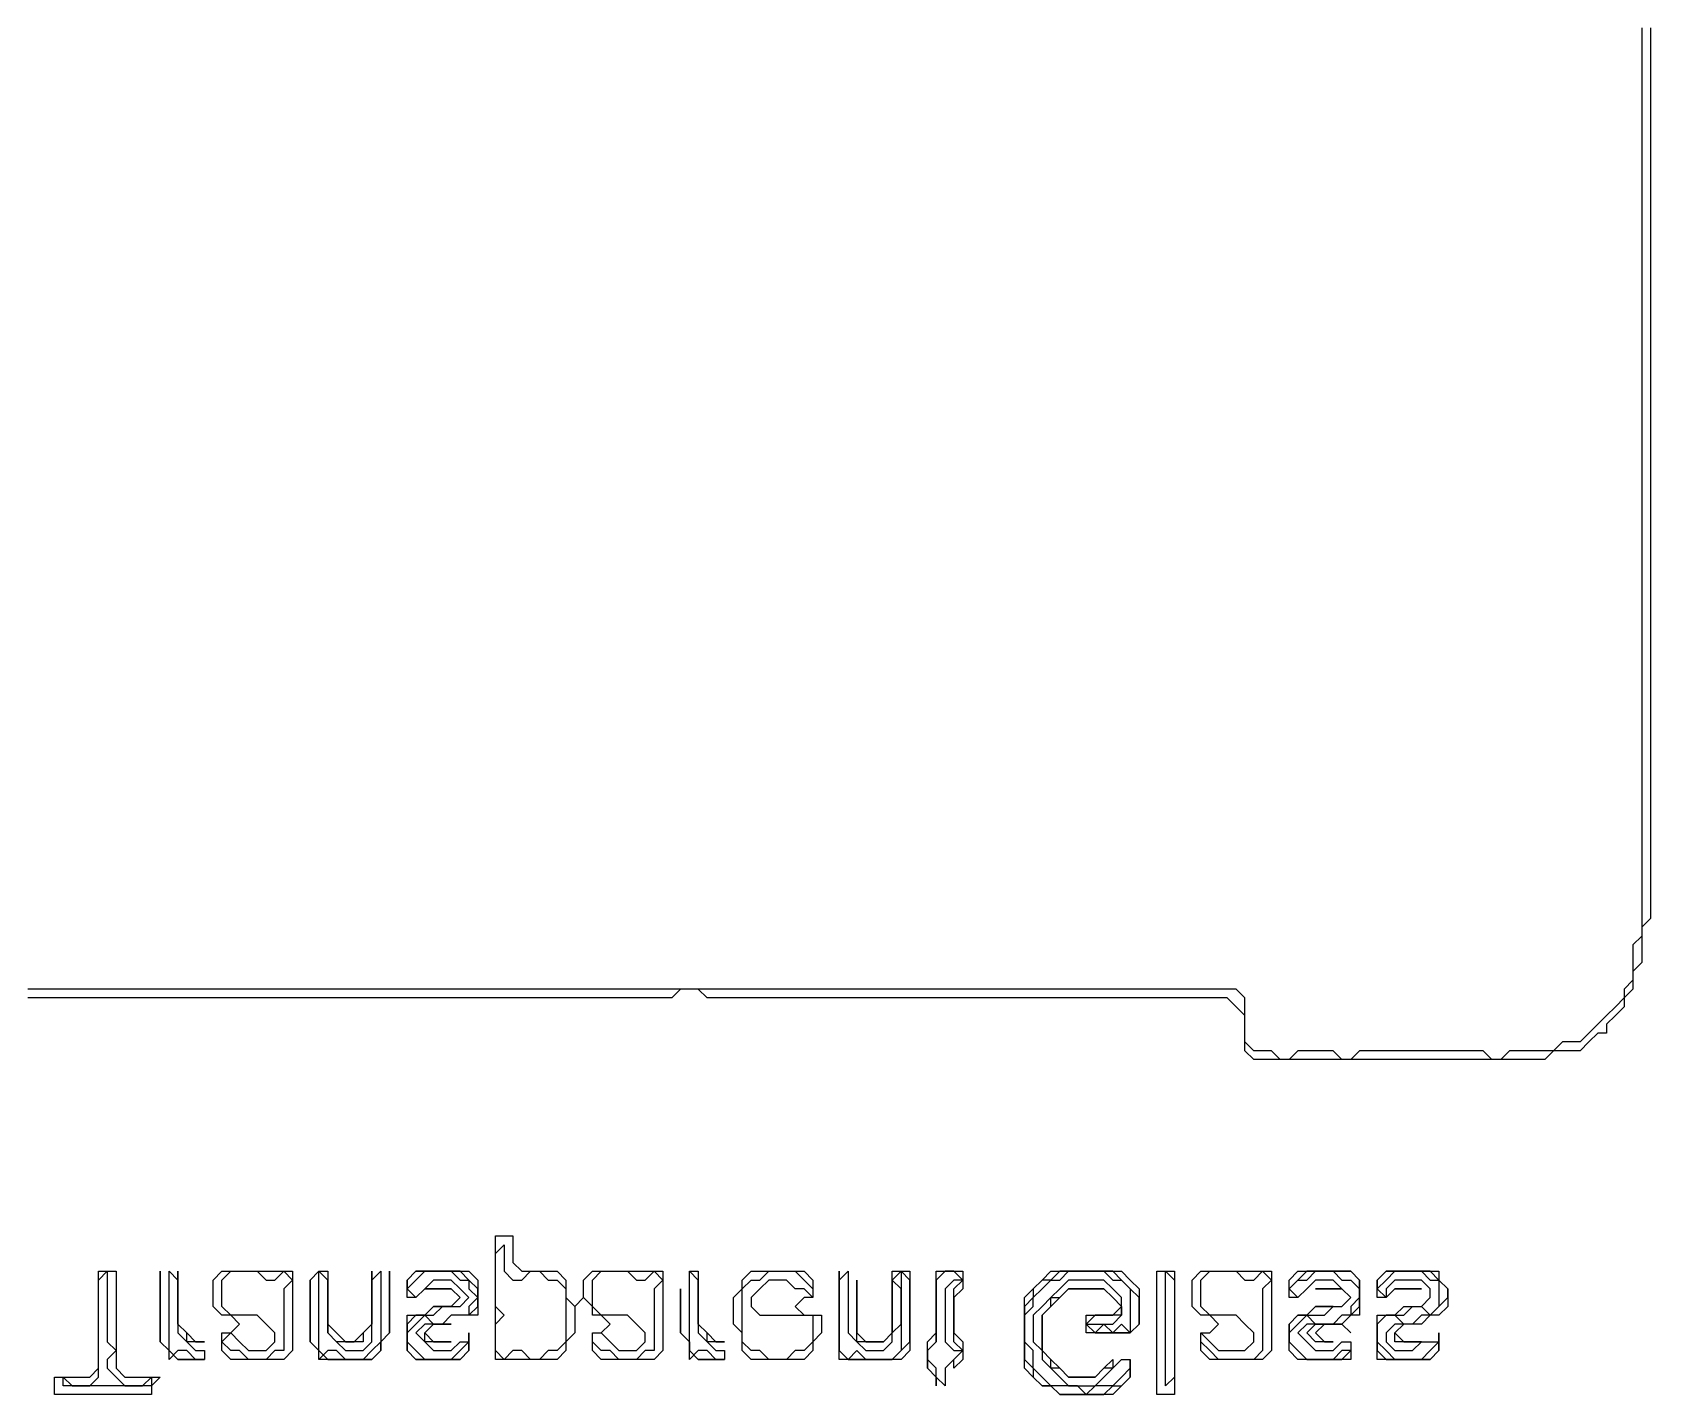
# Model space of a CAD drawing. Header units: metres. Extents: x 111 to 914, y 33 to 638.
# Drawn here: x 730.5 to 914, y 329 to 483.5 of the extents above; entities that cross this region are included whole.
import ezdxf

# ---------------------------------------------------------------- set-up
doc = ezdxf.new("R2010")
doc.units = ezdxf.units.M

msp = doc.modelspace()

# ---------------------------------------------------------------- linework, layer by layer
msp.add_polyline3d([(913, 484, 0), (913, 483, 0), (913, 482, 0), (913, 481, 0), (913, 480, 0), (913, 479, 0), (913, 478, 0), (913, 477, 0), (913, 476, 0), (913, 475, 0), (913, 474, 0), (913, 473, 0), (913, 472, 0), (913, 471, 0), (913, 470, 0), (913, 469, 0), (913, 468, 0), (913, 467, 0), (913, 466, 0), (913, 465, 0), (913, 464, 0), (913, 463, 0), (913, 462, 0), (913, 461, 0), (913, 460, 0), (913, 459, 0), (913, 458, 0), (913, 457, 0), (913, 456, 0), (913, 455, 0), (913, 454, 0), (913, 453, 0), (913, 452, 0), (913, 451, 0), (913, 450, 0), (913, 449, 0), (913, 448, 0), (913, 447, 0), (913, 446, 0), (913, 445, 0), (913, 444, 0), (913, 443, 0), (913, 442, 0), (913, 441, 0), (913, 440, 0), (913, 439, 0), (913, 438, 0), (913, 437, 0), (913, 436, 0), (913, 435, 0), (913, 434, 0), (913, 433, 0), (913, 432, 0), (913, 431, 0), (913, 430, 0), (913, 429, 0), (913, 428, 0), (913, 427, 0), (913, 426, 0), (913, 425, 0), (913, 424, 0), (913, 423, 0), (913, 422, 0), (913, 421, 0), (913, 420, 0), (913, 419, 0), (913, 418, 0), (913, 417, 0), (913, 416, 0), (913, 415, 0), (913, 414, 0), (913, 413, 0), (913, 412, 0), (913, 411, 0), (913, 410, 0), (913, 409, 0), (913, 408, 0), (913, 407, 0), (913, 406, 0), (913, 405, 0), (913, 404, 0), (913, 403, 0), (913, 402, 0), (913, 401, 0), (913, 400, 0), (913, 399, 0), (913, 398, 0), (913, 397, 0), (913, 396, 0), (913, 395, 0), (913, 394, 0), (913, 393, 0), (913, 392, 0), (913, 391, 0), (913, 390, 0), (913, 389, 0), (913, 388, 0), (913, 387, 0), (913, 386, 0), (913, 385, 0), (913, 384, 0), (913, 383, 0), (913, 382, 0), (913, 381, 0), (912, 380, 0), (912, 379, 0), (912, 378, 0), (912, 377, 0), (912, 376, 0), (911, 375, 0), (911, 374, 0), (910, 373, 0), (909, 372, 0), (908, 371, 0), (907, 370, 0), (906, 369, 0), (905, 369, 0), (904, 369, 0), (903, 368, 0), (902, 368, 0), (901, 368, 0), (900, 368, 0), (899, 368, 0), (898, 368, 0), (897, 367, 0), (896, 367, 0), (895, 368, 0), (894, 368, 0), (893, 368, 0), (892, 368, 0), (891, 368, 0), (890, 368, 0), (889, 368, 0), (888, 368, 0), (887, 368, 0), (886, 368, 0), (885, 368, 0), (884, 368, 0), (883, 368, 0), (882, 368, 0), (881, 368, 0), (880, 367, 0), (879, 367, 0), (878, 368, 0), (877, 368, 0), (876, 368, 0), (875, 368, 0), (874, 368, 0), (873, 367, 0), (872, 367, 0), (871, 368, 0), (870, 368, 0), (869, 368, 0), (868, 369, 0), (868, 370, 0), (868, 371, 0), (868, 372, 0), (868, 373, 0), (868, 374, 0), (867, 375, 0), (866, 375, 0), (865, 375, 0), (864, 375, 0), (863, 375, 0), (862, 375, 0), (861, 375, 0), (860, 375, 0), (859, 375, 0), (858, 375, 0), (857, 375, 0), (856, 375, 0), (855, 375, 0), (854, 375, 0), (853, 375, 0), (852, 375, 0), (851, 375, 0), (850, 375, 0), (849, 375, 0), (848, 375, 0), (847, 375, 0), (846, 375, 0), (845, 375, 0), (844, 375, 0), (843, 375, 0), (842, 375, 0), (841, 375, 0), (840, 375, 0), (839, 375, 0), (838, 375, 0), (837, 375, 0), (836, 375, 0), (835, 375, 0), (834, 375, 0), (833, 375, 0), (832, 375, 0), (831, 375, 0), (830, 375, 0), (829, 375, 0), (828, 375, 0), (827, 375, 0), (826, 375, 0), (825, 375, 0), (824, 375, 0), (823, 375, 0), (822, 375, 0), (821, 375, 0), (820, 375, 0), (819, 375, 0), (818, 375, 0), (817, 375, 0), (816, 375, 0), (815, 375, 0), (814, 375, 0), (813, 375, 0), (812, 375, 0), (811, 375, 0), (810, 375, 0), (809, 375, 0), (808, 375, 0), (807, 375, 0), (806, 375, 0), (805, 375, 0), (804, 375, 0), (803, 375, 0), (802, 375, 0), (801, 375, 0), (800, 375, 0), (799, 375, 0), (798, 375, 0), (797, 375, 0), (796, 375, 0), (795, 375, 0), (794, 375, 0), (793, 375, 0), (792, 375, 0), (791, 375, 0), (790, 375, 0), (789, 375, 0), (788, 375, 0), (787, 375, 0), (786, 375, 0), (785, 375, 0), (784, 375, 0), (783, 375, 0), (782, 375, 0), (781, 375, 0), (780, 375, 0), (779, 375, 0), (778, 375, 0), (777, 375, 0), (776, 375, 0), (775, 375, 0), (774, 375, 0), (773, 375, 0), (772, 375, 0), (771, 375, 0), (770, 375, 0), (769, 375, 0), (768, 375, 0), (767, 375, 0), (766, 375, 0), (765, 375, 0), (764, 375, 0), (763, 375, 0), (762, 375, 0), (761, 375, 0), (760, 375, 0), (759, 375, 0), (758, 375, 0), (757, 375, 0), (756, 375, 0), (755, 375, 0), (754, 375, 0), (753, 375, 0), (752, 375, 0), (751, 375, 0), (750, 375, 0), (749, 375, 0), (748, 375, 0), (747, 375, 0), (746, 375, 0), (745, 375, 0), (744, 375, 0), (743, 375, 0), (742, 375, 0), (741, 375, 0), (740, 375, 0), (739, 375, 0), (738, 375, 0), (737, 375, 0), (736, 375, 0), (735, 375, 0), (734, 375, 0), (733, 375, 0), (732, 375, 0), (731, 375, 0), (730, 375, 0)])
for points in [[(784, 333, 0), (783, 334, 0), (783, 335, 0), (783, 336, 0), (783, 337, 0), (784, 338, 0), (783, 339, 0), (783, 340, 0), (783, 341, 0), (783, 342, 0), (783, 343, 0), (783, 344, 0), (783, 345, 0), (784, 346, 0), (784, 345, 0), (784, 344, 0), (784, 343, 0), (785, 342, 0), (786, 342, 0), (787, 343, 0), (788, 343, 0), (789, 342, 0), (790, 342, 0), (791, 341, 0), (791, 340, 0), (791, 339, 0), (791, 338, 0), (791, 337, 0), (791, 336, 0), (791, 335, 0), (790, 334, 0), (789, 334, 0), (788, 333, 0), (787, 333, 0), (786, 334, 0), (785, 334, 0)], [(734, 330, 0), (734, 331, 0), (735, 330, 0), (736, 330, 0), (737, 330, 0), (738, 331, 0), (738, 332, 0), (738, 333, 0), (738, 334, 0), (738, 335, 0), (738, 336, 0), (738, 337, 0), (738, 338, 0), (738, 339, 0), (738, 340, 0), (738, 341, 0), (738, 342, 0), (739, 343, 0), (739, 342, 0), (739, 341, 0), (739, 340, 0), (739, 339, 0), (739, 338, 0), (739, 337, 0), (739, 336, 0), (739, 335, 0), (740, 334, 0), (739, 333, 0), (739, 332, 0), (740, 331, 0), (741, 330, 0), (742, 330, 0), (743, 330, 0), (744, 331, 0), (744, 330, 0), (743, 330, 0), (742, 330, 0), (741, 330, 0), (740, 330, 0), (739, 330, 0), (738, 330, 0), (737, 330, 0), (736, 330, 0), (735, 330, 0)], [(746, 333, 0), (746, 334, 0), (746, 335, 0), (746, 336, 0), (746, 337, 0), (746, 338, 0), (746, 339, 0), (746, 340, 0), (746, 341, 0), (746, 342, 0), (746, 343, 0), (747, 342, 0), (747, 341, 0), (747, 340, 0), (747, 339, 0), (747, 338, 0), (747, 337, 0), (747, 336, 0), (748, 335, 0), (749, 334, 0), (750, 334, 0), (750, 333, 0), (749, 333, 0), (748, 334, 0), (747, 334, 0)], [(755, 333, 0), (754, 334, 0), (753, 334, 0), (752, 335, 0), (753, 336, 0), (754, 335, 0), (755, 334, 0), (756, 334, 0), (757, 334, 0), (758, 335, 0), (758, 336, 0), (757, 337, 0), (756, 338, 0), (755, 338, 0), (754, 338, 0), (753, 338, 0), (752, 339, 0), (752, 340, 0), (752, 341, 0), (752, 342, 0), (753, 343, 0), (754, 343, 0), (755, 343, 0), (756, 343, 0), (757, 342, 0), (758, 342, 0), (759, 343, 0), (760, 342, 0), (759, 341, 0), (759, 340, 0), (759, 339, 0), (759, 338, 0), (759, 337, 0), (759, 336, 0), (759, 335, 0), (759, 334, 0), (758, 334, 0), (757, 333, 0), (756, 333, 0)], [(763, 333, 0), (763, 334, 0), (763, 335, 0), (763, 336, 0), (763, 337, 0), (763, 338, 0), (763, 339, 0), (763, 340, 0), (763, 341, 0), (763, 342, 0), (763, 343, 0), (764, 342, 0), (764, 341, 0), (764, 340, 0), (764, 339, 0), (764, 338, 0), (764, 337, 0), (764, 336, 0), (765, 335, 0), (766, 334, 0), (767, 334, 0), (768, 334, 0), (769, 335, 0), (769, 336, 0), (769, 337, 0), (769, 338, 0), (769, 339, 0), (769, 340, 0), (769, 341, 0), (769, 342, 0), (770, 343, 0), (770, 342, 0), (770, 341, 0), (770, 340, 0), (770, 339, 0), (770, 338, 0), (770, 337, 0), (770, 336, 0), (770, 335, 0), (769, 334, 0), (768, 333, 0), (767, 333, 0), (766, 333, 0), (765, 334, 0), (764, 334, 0)], [(775, 333, 0), (774, 334, 0), (773, 335, 0), (773, 336, 0), (774, 337, 0), (775, 338, 0), (776, 338, 0), (777, 339, 0), (778, 339, 0), (779, 339, 0), (780, 340, 0), (779, 341, 0), (778, 342, 0), (777, 342, 0), (776, 342, 0), (775, 341, 0), (774, 340, 0), (773, 341, 0), (774, 342, 0), (775, 343, 0), (776, 343, 0), (777, 343, 0), (778, 343, 0), (779, 342, 0), (780, 342, 0), (780, 341, 0), (781, 340, 0), (780, 339, 0), (780, 338, 0), (779, 338, 0), (778, 338, 0), (777, 337, 0), (776, 337, 0), (775, 337, 0), (774, 336, 0), (775, 335, 0), (776, 334, 0), (777, 334, 0), (778, 334, 0), (779, 335, 0), (780, 335, 0), (779, 334, 0), (778, 333, 0), (777, 333, 0), (776, 333, 0)], [(797, 333, 0), (796, 334, 0), (795, 334, 0), (794, 335, 0), (794, 336, 0), (795, 336, 0), (796, 335, 0), (797, 334, 0), (798, 334, 0), (799, 334, 0), (800, 335, 0), (800, 336, 0), (799, 337, 0), (798, 338, 0), (797, 338, 0), (796, 338, 0), (795, 338, 0), (794, 339, 0), (794, 340, 0), (794, 341, 0), (794, 342, 0), (795, 343, 0), (796, 343, 0), (797, 343, 0), (798, 343, 0), (799, 342, 0), (800, 342, 0), (801, 343, 0), (802, 342, 0), (801, 341, 0), (801, 340, 0), (801, 339, 0), (801, 338, 0), (801, 337, 0), (801, 336, 0), (801, 335, 0), (801, 334, 0), (800, 334, 0), (799, 333, 0), (798, 333, 0)], [(805, 333, 0), (805, 334, 0), (805, 335, 0), (805, 336, 0), (805, 337, 0), (805, 338, 0), (805, 339, 0), (805, 340, 0), (805, 341, 0), (805, 342, 0), (805, 343, 0), (806, 343, 0), (806, 342, 0), (806, 341, 0), (806, 340, 0), (806, 339, 0), (806, 338, 0), (806, 337, 0), (806, 336, 0), (807, 335, 0), (808, 334, 0), (809, 334, 0), (809, 333, 0), (808, 333, 0), (807, 334, 0), (806, 334, 0)], [(814, 333, 0), (813, 334, 0), (812, 334, 0), (811, 335, 0), (811, 336, 0), (811, 337, 0), (811, 338, 0), (811, 339, 0), (811, 340, 0), (811, 341, 0), (812, 342, 0), (813, 342, 0), (814, 343, 0), (815, 343, 0), (816, 343, 0), (817, 343, 0), (818, 342, 0), (819, 341, 0), (819, 340, 0), (818, 341, 0), (817, 341, 0), (816, 342, 0), (815, 342, 0), (814, 342, 0), (813, 341, 0), (812, 340, 0), (812, 339, 0), (813, 338, 0), (814, 338, 0), (815, 338, 0), (816, 338, 0), (817, 338, 0), (818, 338, 0), (819, 338, 0), (819, 337, 0), (819, 336, 0), (819, 335, 0), (818, 334, 0), (817, 334, 0), (816, 333, 0), (815, 333, 0)], [(822, 333, 0), (822, 334, 0), (822, 335, 0), (822, 336, 0), (822, 337, 0), (822, 338, 0), (822, 339, 0), (822, 340, 0), (822, 341, 0), (822, 342, 0), (823, 343, 0), (823, 342, 0), (823, 341, 0), (823, 340, 0), (823, 339, 0), (823, 338, 0), (823, 337, 0), (823, 336, 0), (824, 335, 0), (825, 334, 0), (826, 334, 0), (827, 334, 0), (828, 335, 0), (828, 336, 0), (829, 337, 0), (829, 338, 0), (829, 339, 0), (829, 340, 0), (829, 341, 0), (828, 342, 0), (829, 343, 0), (829, 342, 0), (829, 341, 0), (829, 340, 0), (829, 339, 0), (829, 338, 0), (829, 337, 0), (829, 336, 0), (829, 335, 0), (829, 334, 0), (828, 333, 0), (827, 333, 0), (826, 333, 0), (825, 333, 0), (824, 334, 0), (823, 333, 0)], [(834, 330, 0), (833, 331, 0), (833, 332, 0), (832, 333, 0), (832, 334, 0), (833, 335, 0), (833, 336, 0), (833, 337, 0), (833, 338, 0), (833, 339, 0), (833, 340, 0), (833, 341, 0), (833, 342, 0), (834, 343, 0), (835, 343, 0), (836, 343, 0), (836, 342, 0), (835, 342, 0), (834, 341, 0), (834, 340, 0), (834, 339, 0), (834, 338, 0), (834, 337, 0), (834, 336, 0), (834, 335, 0), (835, 334, 0), (836, 334, 0), (835, 333, 0), (834, 332, 0), (834, 331, 0)], [(850, 329, 0), (849, 330, 0), (848, 330, 0), (847, 330, 0), (846, 330, 0), (845, 331, 0), (844, 332, 0), (844, 333, 0), (844, 334, 0), (843, 335, 0), (843, 336, 0), (843, 337, 0), (843, 338, 0), (844, 339, 0), (844, 340, 0), (845, 341, 0), (846, 342, 0), (847, 342, 0), (848, 343, 0), (849, 343, 0), (850, 343, 0), (851, 343, 0), (852, 343, 0), (853, 342, 0), (854, 342, 0), (855, 341, 0), (855, 340, 0), (855, 339, 0), (855, 338, 0), (855, 337, 0), (855, 336, 0), (854, 337, 0), (853, 336, 0), (852, 337, 0), (851, 336, 0), (850, 337, 0), (851, 337, 0), (852, 337, 0), (853, 337, 0), (854, 338, 0), (854, 339, 0), (854, 340, 0), (853, 341, 0), (852, 342, 0), (851, 342, 0), (850, 342, 0), (849, 342, 0), (848, 342, 0), (847, 341, 0), (846, 340, 0), (845, 339, 0), (844, 338, 0), (844, 337, 0), (844, 336, 0), (844, 335, 0), (845, 334, 0), (845, 333, 0), (846, 332, 0), (847, 331, 0), (848, 330, 0), (849, 330, 0), (850, 330, 0), (851, 330, 0), (852, 331, 0), (853, 332, 0), (854, 333, 0), (855, 333, 0), (855, 332, 0), (854, 331, 0), (853, 330, 0), (852, 330, 0), (851, 330, 0)], [(859, 330, 0), (859, 331, 0), (859, 332, 0), (859, 333, 0), (859, 334, 0), (859, 335, 0), (859, 336, 0), (859, 337, 0), (859, 338, 0), (859, 339, 0), (859, 340, 0), (859, 341, 0), (859, 342, 0), (859, 343, 0), (860, 342, 0), (860, 341, 0), (860, 340, 0), (860, 339, 0), (860, 338, 0), (860, 337, 0), (860, 336, 0), (860, 335, 0), (860, 334, 0), (860, 333, 0), (860, 332, 0), (860, 331, 0)], [(865, 333, 0), (864, 334, 0), (863, 335, 0), (863, 336, 0), (864, 335, 0), (865, 334, 0), (866, 334, 0), (867, 334, 0), (868, 334, 0), (869, 335, 0), (869, 336, 0), (868, 337, 0), (867, 338, 0), (866, 338, 0), (865, 338, 0), (864, 338, 0), (863, 339, 0), (863, 340, 0), (863, 341, 0), (863, 342, 0), (864, 343, 0), (865, 343, 0), (866, 343, 0), (867, 343, 0), (868, 342, 0), (869, 342, 0), (870, 343, 0), (871, 342, 0), (870, 341, 0), (870, 340, 0), (870, 339, 0), (870, 338, 0), (870, 337, 0), (870, 336, 0), (870, 335, 0), (870, 334, 0), (869, 333, 0), (868, 333, 0), (867, 333, 0), (866, 333, 0)], [(875, 333, 0), (874, 334, 0), (873, 335, 0), (873, 336, 0), (874, 337, 0), (875, 338, 0), (876, 338, 0), (877, 338, 0), (878, 339, 0), (879, 339, 0), (880, 340, 0), (879, 341, 0), (878, 342, 0), (877, 342, 0), (876, 342, 0), (875, 341, 0), (874, 340, 0), (873, 341, 0), (874, 342, 0), (875, 342, 0), (876, 343, 0), (877, 343, 0), (878, 343, 0), (879, 342, 0), (880, 342, 0), (881, 341, 0), (881, 340, 0), (880, 339, 0), (880, 338, 0), (879, 338, 0), (878, 337, 0), (877, 337, 0), (876, 337, 0), (875, 337, 0), (874, 336, 0), (875, 335, 0), (876, 334, 0), (877, 334, 0), (878, 334, 0), (879, 335, 0), (880, 335, 0), (880, 334, 0), (879, 334, 0), (878, 333, 0), (877, 333, 0), (876, 333, 0)], [(885, 333, 0), (884, 334, 0), (883, 335, 0), (883, 336, 0), (883, 337, 0), (884, 338, 0), (885, 338, 0), (886, 338, 0), (887, 339, 0), (888, 339, 0), (889, 340, 0), (889, 341, 0), (888, 342, 0), (887, 342, 0), (886, 342, 0), (885, 342, 0), (884, 341, 0), (884, 340, 0), (883, 340, 0), (883, 341, 0), (884, 342, 0), (885, 343, 0), (886, 343, 0), (887, 343, 0), (888, 343, 0), (889, 342, 0), (890, 342, 0), (890, 341, 0), (890, 340, 0), (890, 339, 0), (889, 338, 0), (888, 338, 0), (887, 337, 0), (886, 337, 0), (885, 337, 0), (884, 336, 0), (884, 335, 0), (885, 334, 0), (886, 334, 0), (887, 334, 0), (888, 335, 0), (889, 335, 0), (890, 335, 0), (889, 334, 0), (888, 333, 0), (887, 333, 0), (886, 333, 0)]]:
    msp.add_polyline3d(points, close=True)
at = {"layer": '1'}
msp.add_polyline3d([(914, 484, 0), (914, 483, 0), (914, 482, 0), (914, 481, 0), (914, 480, 0), (914, 479, 0), (914, 478, 0), (914, 477, 0), (914, 476, 0), (914, 475, 0), (914, 474, 0), (914, 473, 0), (914, 472, 0), (914, 471, 0), (914, 470, 0), (914, 469, 0), (914, 468, 0), (914, 467, 0), (914, 466, 0), (914, 465, 0), (914, 464, 0), (914, 463, 0), (914, 462, 0), (914, 461, 0), (914, 460, 0), (914, 459, 0), (914, 458, 0), (914, 457, 0), (914, 456, 0), (914, 455, 0), (914, 454, 0), (914, 453, 0), (914, 452, 0), (914, 451, 0), (914, 450, 0), (914, 449, 0), (914, 448, 0), (914, 447, 0), (914, 446, 0), (914, 445, 0), (914, 444, 0), (914, 443, 0), (914, 442, 0), (914, 441, 0), (914, 440, 0), (914, 439, 0), (914, 438, 0), (914, 437, 0), (914, 436, 0), (914, 435, 0), (914, 434, 0), (914, 433, 0), (914, 432, 0), (914, 431, 0), (914, 430, 0), (914, 429, 0), (914, 428, 0), (914, 427, 0), (914, 426, 0), (914, 425, 0), (914, 424, 0), (914, 423, 0), (914, 422, 0), (914, 421, 0), (914, 420, 0), (914, 419, 0), (914, 418, 0), (914, 417, 0), (914, 416, 0), (914, 415, 0), (914, 414, 0), (914, 413, 0), (914, 412, 0), (914, 411, 0), (914, 410, 0), (914, 409, 0), (914, 408, 0), (914, 407, 0), (914, 406, 0), (914, 405, 0), (914, 404, 0), (914, 403, 0), (914, 402, 0), (914, 401, 0), (914, 400, 0), (914, 399, 0), (914, 398, 0), (914, 397, 0), (914, 396, 0), (914, 395, 0), (914, 394, 0), (914, 393, 0), (914, 392, 0), (914, 391, 0), (914, 390, 0), (914, 389, 0), (914, 388, 0), (914, 387, 0), (914, 386, 0), (914, 385, 0), (914, 384, 0), (914, 383, 0), (913, 382, 0), (913, 381, 0), (913, 380, 0), (913, 379, 0), (913, 378, 0), (912, 377, 0), (912, 376, 0), (912, 375, 0), (911, 374, 0), (911, 373, 0), (910, 372, 0), (909, 371, 0), (909, 370, 0), (908, 370, 0), (907, 369, 0), (906, 368, 0), (905, 368, 0), (904, 368, 0), (903, 368, 0), (902, 367, 0), (901, 367, 0), (900, 367, 0), (899, 367, 0), (898, 367, 0), (897, 367, 0), (896, 367, 0), (895, 367, 0), (894, 367, 0), (893, 367, 0), (892, 367, 0), (891, 367, 0), (890, 367, 0), (889, 367, 0), (888, 367, 0), (887, 367, 0), (886, 367, 0), (885, 367, 0), (884, 367, 0), (883, 367, 0), (882, 367, 0), (881, 367, 0), (880, 367, 0), (879, 367, 0), (878, 367, 0), (877, 367, 0), (876, 367, 0), (875, 367, 0), (874, 367, 0), (873, 367, 0), (872, 367, 0), (871, 367, 0), (870, 367, 0), (869, 367, 0), (868, 368, 0), (868, 369, 0), (868, 370, 0), (868, 371, 0), (868, 372, 0), (867, 373, 0), (866, 374, 0), (865, 374, 0), (864, 374, 0), (863, 374, 0), (862, 374, 0), (861, 374, 0), (860, 374, 0), (859, 374, 0), (858, 374, 0), (857, 374, 0), (856, 374, 0), (855, 374, 0), (854, 374, 0), (853, 374, 0), (852, 374, 0), (851, 374, 0), (850, 374, 0), (849, 374, 0), (848, 374, 0), (847, 374, 0), (846, 374, 0), (845, 374, 0), (844, 374, 0), (843, 374, 0), (842, 374, 0), (841, 374, 0), (840, 374, 0), (839, 374, 0), (838, 374, 0), (837, 374, 0), (836, 374, 0), (835, 374, 0), (834, 374, 0), (833, 374, 0), (832, 374, 0), (831, 374, 0), (830, 374, 0), (829, 374, 0), (828, 374, 0), (827, 374, 0), (826, 374, 0), (825, 374, 0), (824, 374, 0), (823, 374, 0), (822, 374, 0), (821, 374, 0), (820, 374, 0), (819, 374, 0), (818, 374, 0), (817, 374, 0), (816, 374, 0), (815, 374, 0), (814, 374, 0), (813, 374, 0), (812, 374, 0), (811, 374, 0), (810, 374, 0), (809, 374, 0), (808, 374, 0), (807, 374, 0), (806, 375, 0), (805, 375, 0), (804, 375, 0), (803, 374, 0), (802, 374, 0), (801, 374, 0), (800, 374, 0), (799, 374, 0), (798, 374, 0), (797, 374, 0), (796, 374, 0), (795, 374, 0), (794, 374, 0), (793, 374, 0), (792, 374, 0), (791, 374, 0), (790, 374, 0), (789, 374, 0), (788, 374, 0), (787, 374, 0), (786, 374, 0), (785, 374, 0), (784, 374, 0), (783, 374, 0), (782, 374, 0), (781, 374, 0), (780, 374, 0), (779, 374, 0), (778, 374, 0), (777, 374, 0), (776, 374, 0), (775, 374, 0), (774, 374, 0), (773, 374, 0), (772, 374, 0), (771, 374, 0), (770, 374, 0), (769, 374, 0), (768, 374, 0), (767, 374, 0), (766, 374, 0), (765, 374, 0), (764, 374, 0), (763, 374, 0), (762, 374, 0), (761, 374, 0), (760, 374, 0), (759, 374, 0), (758, 374, 0), (757, 374, 0), (756, 374, 0), (755, 374, 0), (754, 374, 0), (753, 374, 0), (752, 374, 0), (751, 374, 0), (750, 374, 0), (749, 374, 0), (748, 374, 0), (747, 374, 0), (746, 374, 0), (745, 374, 0), (744, 374, 0), (743, 374, 0), (742, 374, 0), (741, 374, 0), (740, 374, 0), (739, 374, 0), (738, 374, 0), (737, 374, 0), (736, 374, 0), (735, 374, 0), (734, 374, 0), (733, 374, 0), (732, 374, 0), (731, 374, 0), (730, 374, 0)], dxfattribs=at)
for points in [[(783, 333, 0), (783, 334, 0), (783, 335, 0), (783, 336, 0), (783, 337, 0), (783, 338, 0), (783, 339, 0), (783, 340, 0), (783, 341, 0), (783, 342, 0), (783, 343, 0), (783, 344, 0), (783, 345, 0), (783, 346, 0), (783, 347, 0), (784, 347, 0), (785, 347, 0), (785, 346, 0), (785, 345, 0), (785, 344, 0), (786, 343, 0), (787, 343, 0), (788, 343, 0), (789, 343, 0), (790, 343, 0), (791, 342, 0), (791, 341, 0), (791, 340, 0), (792, 339, 0), (793, 340, 0), (793, 341, 0), (793, 342, 0), (794, 343, 0), (795, 343, 0), (796, 343, 0), (797, 343, 0), (798, 343, 0), (799, 343, 0), (800, 343, 0), (801, 343, 0), (802, 343, 0), (802, 342, 0), (802, 341, 0), (802, 340, 0), (802, 339, 0), (802, 338, 0), (802, 337, 0), (802, 336, 0), (802, 335, 0), (802, 334, 0), (801, 333, 0), (800, 333, 0), (799, 333, 0), (798, 333, 0), (797, 333, 0), (796, 333, 0), (795, 333, 0), (794, 334, 0), (794, 335, 0), (794, 336, 0), (795, 336, 0), (796, 337, 0), (795, 338, 0), (794, 338, 0), (794, 339, 0), (793, 340, 0), (792, 339, 0), (792, 338, 0), (792, 337, 0), (792, 336, 0), (791, 335, 0), (791, 334, 0), (790, 333, 0), (789, 333, 0), (788, 333, 0), (787, 333, 0), (786, 333, 0), (785, 333, 0), (784, 333, 0)], [(733, 329, 0), (733, 330, 0), (733, 331, 0), (734, 331, 0), (735, 331, 0), (736, 331, 0), (737, 331, 0), (738, 332, 0), (738, 333, 0), (738, 334, 0), (738, 335, 0), (738, 336, 0), (738, 337, 0), (738, 338, 0), (738, 339, 0), (738, 340, 0), (738, 341, 0), (738, 342, 0), (738, 343, 0), (739, 343, 0), (740, 343, 0), (740, 342, 0), (740, 341, 0), (740, 340, 0), (740, 339, 0), (740, 338, 0), (740, 337, 0), (740, 336, 0), (740, 335, 0), (740, 334, 0), (740, 333, 0), (740, 332, 0), (741, 331, 0), (742, 331, 0), (743, 331, 0), (744, 331, 0), (745, 331, 0), (744, 330, 0), (744, 329, 0), (743, 329, 0), (742, 329, 0), (741, 329, 0), (740, 329, 0), (739, 329, 0), (738, 329, 0), (737, 329, 0), (736, 329, 0), (735, 329, 0), (734, 329, 0)], [(747, 333, 0), (746, 334, 0), (745, 335, 0), (745, 336, 0), (745, 337, 0), (745, 338, 0), (745, 339, 0), (745, 340, 0), (745, 341, 0), (745, 342, 0), (745, 343, 0), (745, 342, 0), (745, 341, 0), (745, 340, 0), (745, 339, 0), (745, 338, 0), (745, 337, 0), (745, 336, 0), (745, 335, 0), (746, 334, 0), (747, 333, 0), (748, 333, 0), (749, 333, 0), (750, 333, 0), (749, 333, 0), (748, 333, 0)], [(748, 335, 0), (748, 336, 0), (747, 337, 0), (747, 338, 0), (747, 339, 0), (747, 340, 0), (747, 341, 0), (747, 342, 0), (747, 343, 0), (747, 342, 0), (747, 341, 0), (747, 340, 0), (747, 339, 0), (747, 338, 0), (747, 337, 0), (748, 336, 0), (749, 335, 0), (750, 335, 0), (749, 335, 0)], [(753, 333, 0), (752, 334, 0), (752, 335, 0), (752, 336, 0), (753, 336, 0), (754, 337, 0), (753, 338, 0), (752, 338, 0), (751, 339, 0), (751, 340, 0), (751, 341, 0), (751, 342, 0), (752, 343, 0), (753, 343, 0), (754, 343, 0), (755, 343, 0), (756, 343, 0), (757, 343, 0), (758, 343, 0), (759, 343, 0), (760, 343, 0), (760, 342, 0), (760, 341, 0), (760, 340, 0), (760, 339, 0), (760, 338, 0), (760, 337, 0), (760, 336, 0), (760, 335, 0), (760, 334, 0), (759, 333, 0), (758, 333, 0), (757, 333, 0), (756, 333, 0), (755, 333, 0), (754, 333, 0)], [(763, 333, 0), (763, 334, 0), (762, 335, 0), (762, 336, 0), (762, 337, 0), (762, 338, 0), (762, 339, 0), (762, 340, 0), (762, 341, 0), (762, 342, 0), (763, 343, 0), (764, 343, 0), (764, 342, 0), (764, 341, 0), (764, 340, 0), (764, 339, 0), (764, 338, 0), (764, 337, 0), (765, 336, 0), (766, 335, 0), (767, 335, 0), (768, 336, 0), (769, 337, 0), (769, 338, 0), (769, 339, 0), (769, 340, 0), (769, 341, 0), (769, 342, 0), (769, 343, 0), (769, 342, 0), (769, 341, 0), (769, 340, 0), (769, 339, 0), (769, 338, 0), (769, 337, 0), (768, 336, 0), (768, 335, 0), (767, 335, 0), (766, 335, 0), (765, 335, 0), (764, 336, 0), (764, 337, 0), (764, 338, 0), (764, 339, 0), (764, 340, 0), (764, 341, 0), (764, 342, 0), (763, 343, 0), (762, 342, 0), (762, 341, 0), (762, 340, 0), (762, 339, 0), (762, 338, 0), (762, 337, 0), (762, 336, 0), (762, 335, 0), (763, 334, 0), (764, 333, 0), (765, 333, 0), (766, 333, 0), (767, 333, 0), (768, 333, 0), (769, 333, 0), (770, 334, 0), (770, 335, 0), (771, 336, 0), (771, 337, 0), (771, 338, 0), (771, 339, 0), (771, 340, 0), (771, 341, 0), (771, 342, 0), (771, 343, 0), (771, 342, 0), (771, 341, 0), (771, 340, 0), (771, 339, 0), (771, 338, 0), (771, 337, 0), (771, 336, 0), (770, 335, 0), (770, 334, 0), (769, 333, 0), (768, 333, 0), (767, 333, 0), (766, 333, 0), (765, 333, 0), (764, 333, 0)], [(774, 333, 0), (773, 334, 0), (773, 335, 0), (773, 336, 0), (773, 337, 0), (773, 338, 0), (774, 338, 0), (775, 338, 0), (776, 339, 0), (777, 339, 0), (778, 339, 0), (779, 340, 0), (778, 341, 0), (777, 341, 0), (776, 341, 0), (775, 341, 0), (774, 340, 0), (773, 340, 0), (773, 341, 0), (773, 342, 0), (774, 343, 0), (775, 343, 0), (776, 343, 0), (777, 343, 0), (778, 343, 0), (779, 343, 0), (780, 343, 0), (781, 342, 0), (781, 341, 0), (781, 340, 0), (781, 339, 0), (781, 338, 0), (780, 338, 0), (781, 339, 0), (781, 340, 0), (781, 341, 0), (780, 342, 0), (779, 343, 0), (778, 343, 0), (777, 343, 0), (776, 343, 0), (775, 343, 0), (774, 343, 0), (773, 342, 0), (773, 341, 0), (774, 340, 0), (775, 341, 0), (776, 341, 0), (777, 341, 0), (778, 341, 0), (779, 340, 0), (778, 339, 0), (777, 339, 0), (776, 339, 0), (775, 338, 0), (776, 337, 0), (777, 337, 0), (778, 337, 0), (777, 337, 0), (776, 337, 0), (775, 336, 0), (776, 335, 0), (777, 335, 0), (778, 335, 0), (777, 335, 0), (776, 335, 0), (775, 335, 0), (775, 336, 0), (776, 337, 0), (775, 338, 0), (774, 338, 0), (773, 337, 0), (773, 336, 0), (773, 335, 0), (773, 334, 0), (774, 333, 0), (775, 333, 0), (776, 333, 0), (777, 333, 0), (778, 333, 0), (779, 333, 0), (780, 334, 0), (780, 335, 0), (780, 336, 0), (780, 335, 0), (780, 334, 0), (779, 333, 0), (778, 333, 0), (777, 333, 0), (776, 333, 0), (775, 333, 0)], [(807, 335, 0), (807, 336, 0), (806, 337, 0), (806, 338, 0), (806, 339, 0), (806, 340, 0), (806, 341, 0), (806, 342, 0), (805, 343, 0), (806, 343, 0), (806, 342, 0), (806, 341, 0), (806, 340, 0), (806, 339, 0), (806, 338, 0), (806, 337, 0), (807, 336, 0), (808, 335, 0), (809, 335, 0), (808, 335, 0)], [(812, 333, 0), (811, 334, 0), (811, 335, 0), (811, 336, 0), (810, 337, 0), (810, 338, 0), (810, 339, 0), (810, 340, 0), (811, 341, 0), (811, 342, 0), (812, 343, 0), (813, 343, 0), (814, 343, 0), (815, 343, 0), (816, 343, 0), (817, 343, 0), (818, 343, 0), (819, 342, 0), (819, 341, 0), (819, 340, 0), (818, 340, 0), (817, 339, 0), (818, 338, 0), (819, 338, 0), (820, 338, 0), (820, 337, 0), (820, 336, 0), (819, 335, 0), (819, 334, 0), (818, 333, 0), (817, 333, 0), (816, 333, 0), (815, 333, 0), (814, 333, 0), (813, 333, 0)], [(822, 333, 0), (822, 334, 0), (822, 335, 0), (822, 336, 0), (822, 337, 0), (822, 338, 0), (822, 339, 0), (822, 340, 0), (822, 341, 0), (822, 342, 0), (822, 343, 0), (822, 342, 0), (822, 341, 0), (822, 340, 0), (822, 339, 0), (822, 338, 0), (822, 337, 0), (822, 336, 0), (822, 335, 0), (822, 334, 0), (823, 333, 0), (824, 333, 0), (825, 333, 0), (826, 333, 0), (827, 333, 0), (828, 333, 0), (829, 334, 0), (830, 335, 0), (830, 336, 0), (830, 337, 0), (830, 338, 0), (830, 339, 0), (830, 340, 0), (830, 341, 0), (830, 342, 0), (829, 343, 0), (828, 342, 0), (828, 341, 0), (828, 340, 0), (828, 339, 0), (828, 338, 0), (828, 337, 0), (828, 336, 0), (827, 335, 0), (826, 335, 0), (825, 335, 0), (824, 335, 0), (824, 336, 0), (824, 337, 0), (824, 338, 0), (824, 339, 0), (824, 340, 0), (824, 341, 0), (824, 342, 0), (824, 341, 0), (824, 340, 0), (824, 339, 0), (824, 338, 0), (824, 337, 0), (824, 336, 0), (825, 335, 0), (826, 335, 0), (827, 335, 0), (828, 336, 0), (828, 337, 0), (828, 338, 0), (828, 339, 0), (828, 340, 0), (828, 341, 0), (828, 342, 0), (828, 343, 0), (829, 343, 0), (830, 343, 0), (830, 342, 0), (830, 341, 0), (830, 340, 0), (830, 339, 0), (830, 338, 0), (830, 337, 0), (830, 336, 0), (830, 335, 0), (830, 334, 0), (829, 333, 0), (828, 333, 0), (827, 333, 0), (826, 333, 0), (825, 333, 0), (824, 333, 0), (823, 333, 0)], [(833, 330, 0), (833, 331, 0), (832, 332, 0), (832, 333, 0), (832, 334, 0), (832, 335, 0), (833, 336, 0), (833, 337, 0), (833, 338, 0), (833, 339, 0), (833, 340, 0), (833, 341, 0), (833, 342, 0), (833, 343, 0), (834, 343, 0), (835, 343, 0), (836, 343, 0), (836, 342, 0), (836, 341, 0), (835, 340, 0), (835, 339, 0), (835, 338, 0), (835, 337, 0), (835, 336, 0), (836, 335, 0), (836, 334, 0), (836, 333, 0), (835, 332, 0), (835, 333, 0), (836, 334, 0), (835, 335, 0), (835, 336, 0), (835, 337, 0), (835, 338, 0), (835, 339, 0), (835, 340, 0), (835, 341, 0), (836, 342, 0), (835, 343, 0), (834, 343, 0), (833, 342, 0), (833, 341, 0), (833, 340, 0), (833, 339, 0), (833, 338, 0), (833, 337, 0), (833, 336, 0), (833, 335, 0), (832, 334, 0), (832, 333, 0), (832, 332, 0), (833, 331, 0)], [(847, 329, 0), (846, 330, 0), (845, 330, 0), (844, 331, 0), (843, 332, 0), (843, 333, 0), (843, 334, 0), (843, 335, 0), (843, 336, 0), (843, 337, 0), (843, 338, 0), (843, 339, 0), (843, 340, 0), (844, 341, 0), (845, 342, 0), (846, 343, 0), (847, 343, 0), (848, 343, 0), (849, 343, 0), (850, 343, 0), (851, 343, 0), (852, 343, 0), (853, 343, 0), (854, 343, 0), (855, 342, 0), (856, 341, 0), (856, 340, 0), (856, 339, 0), (856, 338, 0), (856, 337, 0), (855, 336, 0), (854, 336, 0), (853, 336, 0), (852, 336, 0), (851, 336, 0), (850, 336, 0), (850, 337, 0), (850, 338, 0), (851, 338, 0), (852, 338, 0), (853, 338, 0), (854, 339, 0), (853, 340, 0), (852, 341, 0), (851, 341, 0), (850, 341, 0), (849, 341, 0), (848, 341, 0), (847, 340, 0), (846, 339, 0), (845, 338, 0), (845, 337, 0), (845, 336, 0), (845, 335, 0), (845, 334, 0), (846, 333, 0), (847, 332, 0), (848, 331, 0), (849, 331, 0), (850, 331, 0), (851, 331, 0), (852, 332, 0), (853, 333, 0), (853, 332, 0), (852, 332, 0), (851, 331, 0), (850, 331, 0), (849, 331, 0), (848, 331, 0), (847, 332, 0), (846, 332, 0), (846, 333, 0), (845, 334, 0), (845, 335, 0), (845, 336, 0), (845, 337, 0), (845, 338, 0), (846, 339, 0), (846, 340, 0), (847, 340, 0), (848, 341, 0), (849, 341, 0), (850, 341, 0), (851, 341, 0), (852, 341, 0), (853, 340, 0), (854, 339, 0), (854, 338, 0), (853, 338, 0), (852, 338, 0), (851, 338, 0), (850, 337, 0), (851, 336, 0), (852, 336, 0), (853, 336, 0), (854, 336, 0), (855, 336, 0), (856, 337, 0), (856, 338, 0), (856, 339, 0), (856, 340, 0), (855, 341, 0), (854, 342, 0), (853, 343, 0), (852, 343, 0), (851, 343, 0), (850, 343, 0), (849, 343, 0), (848, 343, 0), (847, 343, 0), (846, 342, 0), (845, 342, 0), (844, 341, 0), (844, 340, 0), (843, 339, 0), (843, 338, 0), (843, 337, 0), (843, 336, 0), (843, 335, 0), (843, 334, 0), (843, 333, 0), (844, 332, 0), (844, 331, 0), (845, 330, 0), (846, 330, 0), (847, 329, 0), (848, 329, 0), (849, 329, 0), (850, 329, 0), (851, 329, 0), (852, 329, 0), (853, 330, 0), (854, 330, 0), (855, 331, 0), (855, 332, 0), (855, 333, 0), (855, 332, 0), (855, 331, 0), (854, 330, 0), (853, 329, 0), (852, 329, 0), (851, 329, 0), (850, 329, 0), (849, 329, 0), (848, 329, 0)], [(858, 329, 0), (858, 330, 0), (858, 331, 0), (858, 332, 0), (858, 333, 0), (858, 334, 0), (858, 335, 0), (858, 336, 0), (858, 337, 0), (858, 338, 0), (858, 339, 0), (858, 340, 0), (858, 341, 0), (858, 342, 0), (858, 343, 0), (859, 343, 0), (860, 343, 0), (860, 342, 0), (860, 341, 0), (860, 340, 0), (860, 339, 0), (860, 338, 0), (860, 337, 0), (860, 336, 0), (860, 335, 0), (860, 334, 0), (860, 333, 0), (860, 332, 0), (860, 331, 0), (860, 330, 0), (860, 329, 0), (859, 329, 0)], [(864, 333, 0), (863, 334, 0), (863, 335, 0), (863, 336, 0), (864, 336, 0), (865, 337, 0), (864, 338, 0), (863, 338, 0), (862, 339, 0), (862, 340, 0), (862, 341, 0), (862, 342, 0), (863, 343, 0), (864, 343, 0), (865, 343, 0), (866, 343, 0), (867, 343, 0), (868, 343, 0), (869, 343, 0), (870, 343, 0), (871, 343, 0), (871, 342, 0), (871, 341, 0), (871, 340, 0), (871, 339, 0), (871, 338, 0), (871, 337, 0), (871, 336, 0), (871, 335, 0), (871, 334, 0), (870, 333, 0), (869, 333, 0), (868, 333, 0), (867, 333, 0), (866, 333, 0), (865, 333, 0)], [(874, 333, 0), (873, 334, 0), (873, 335, 0), (873, 336, 0), (873, 337, 0), (874, 338, 0), (875, 338, 0), (876, 339, 0), (877, 339, 0), (878, 339, 0), (877, 339, 0), (876, 339, 0), (875, 338, 0), (876, 337, 0), (877, 337, 0), (878, 337, 0), (879, 337, 0), (880, 338, 0), (881, 339, 0), (881, 340, 0), (881, 341, 0), (881, 342, 0), (880, 343, 0), (879, 343, 0), (878, 343, 0), (877, 343, 0), (876, 343, 0), (875, 343, 0), (874, 342, 0), (873, 341, 0), (874, 340, 0), (873, 340, 0), (873, 341, 0), (873, 342, 0), (874, 343, 0), (875, 343, 0), (876, 343, 0), (877, 343, 0), (878, 343, 0), (879, 343, 0), (880, 343, 0), (881, 342, 0), (881, 341, 0), (881, 340, 0), (881, 339, 0), (881, 338, 0), (880, 338, 0), (879, 337, 0), (880, 336, 0), (879, 337, 0), (878, 337, 0), (877, 337, 0), (876, 336, 0), (877, 335, 0), (878, 335, 0), (877, 335, 0), (876, 335, 0), (875, 336, 0), (876, 337, 0), (875, 338, 0), (874, 338, 0), (873, 337, 0), (873, 336, 0), (873, 335, 0), (874, 334, 0), (875, 333, 0), (876, 333, 0), (877, 333, 0), (878, 333, 0), (879, 333, 0), (880, 334, 0), (880, 333, 0), (879, 333, 0), (878, 333, 0), (877, 333, 0), (876, 333, 0), (875, 333, 0)], [(883, 333, 0), (883, 334, 0), (883, 335, 0), (883, 336, 0), (883, 337, 0), (883, 338, 0), (884, 338, 0), (885, 338, 0), (886, 339, 0), (887, 339, 0), (888, 339, 0), (889, 338, 0), (890, 339, 0), (891, 340, 0), (891, 341, 0), (890, 342, 0), (889, 343, 0), (888, 343, 0), (887, 343, 0), (886, 343, 0), (885, 343, 0), (884, 343, 0), (883, 342, 0), (883, 341, 0), (884, 340, 0), (885, 341, 0), (886, 341, 0), (887, 341, 0), (888, 341, 0), (887, 341, 0), (886, 341, 0), (885, 341, 0), (884, 340, 0), (883, 340, 0), (883, 341, 0), (883, 342, 0), (884, 343, 0), (885, 343, 0), (886, 343, 0), (887, 343, 0), (888, 343, 0), (889, 343, 0), (890, 343, 0), (890, 342, 0), (891, 341, 0), (891, 340, 0), (891, 339, 0), (890, 338, 0), (889, 338, 0), (888, 337, 0), (887, 337, 0), (886, 337, 0), (885, 336, 0), (886, 335, 0), (887, 335, 0), (888, 335, 0), (887, 335, 0), (886, 335, 0), (885, 335, 0), (885, 336, 0), (886, 337, 0), (885, 338, 0), (884, 338, 0), (883, 337, 0), (883, 336, 0), (883, 335, 0), (883, 334, 0), (884, 333, 0), (885, 333, 0), (886, 333, 0), (887, 333, 0), (888, 333, 0), (889, 333, 0), (890, 334, 0), (890, 335, 0), (890, 336, 0), (890, 335, 0), (890, 334, 0), (889, 333, 0), (888, 333, 0), (887, 333, 0), (886, 333, 0), (885, 333, 0), (884, 333, 0)], [(806, 333, 0), (805, 334, 0), (805, 335, 0), (804, 336, 0), (804, 337, 0), (804, 338, 0), (804, 339, 0), (804, 340, 0), (804, 341, 0), (804, 340, 0), (804, 339, 0), (804, 338, 0), (804, 337, 0), (804, 336, 0), (805, 335, 0), (805, 334, 0), (806, 333, 0), (807, 333, 0), (808, 333, 0), (809, 333, 0), (808, 333, 0), (807, 333, 0)], [(876, 341, 0), (877, 341, 0), (878, 341, 0), (879, 341, 0), (878, 341, 0), (877, 341, 0)]]:
    msp.add_polyline3d(points, close=True, dxfattribs=at)

doc.saveas('drawing.dxf')
